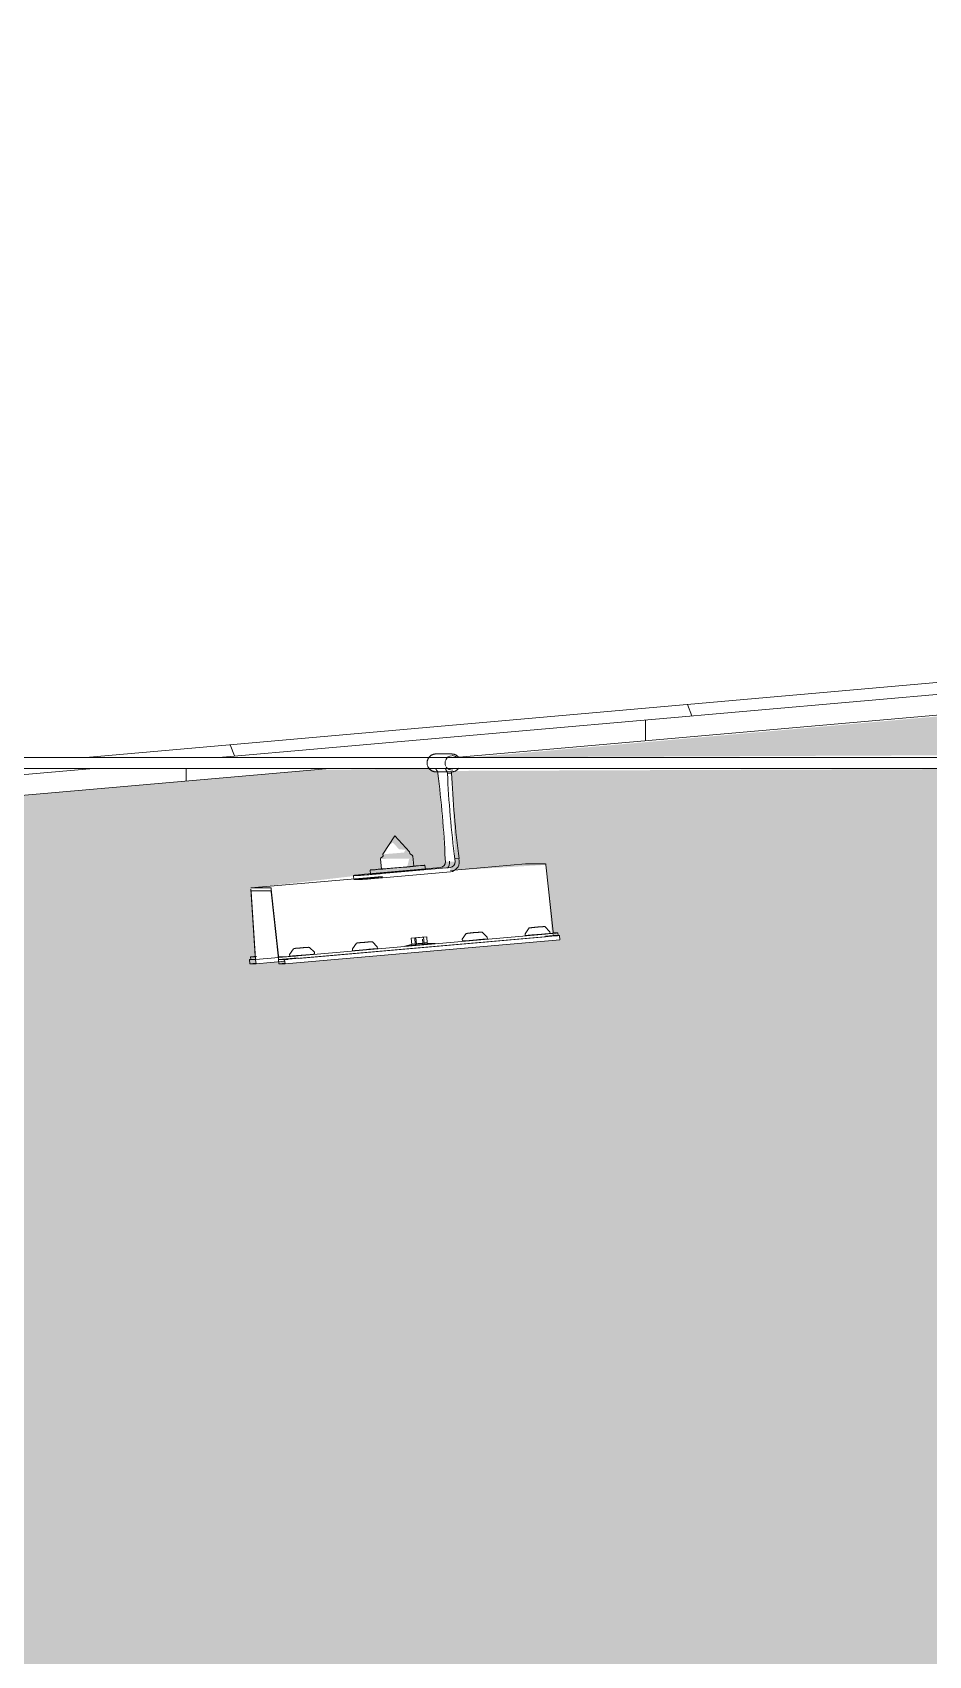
# Model space of a CAD drawing. Header units: millimetres. Extents: x 4237772 to 4686020, y -673 to 29459.
# Drawn here: x 4468747 to 4469395, y 16351 to 17524 of the extents above; entities that cross this region are included whole.
import ezdxf

# ---------------------------------------------------------------- set-up
doc = ezdxf.new("R2010")
doc.units = ezdxf.units.MM
for name, color, linetype, lineweight in [('A-ROOF', 132, 'Continuous', 5), ('A-ROOF-PATT', 132, 'Continuous', 5), ('Q-SPCQ', 91, 'Continuous', 5)]:
    doc.layers.add(name, color=color, linetype=linetype, lineweight=lineweight)

# ---------------------------------------------------------------- blocks, each defined once
blk = doc.blocks.new('Static Line_Sayfa_Metal Deck_Pan Mount - Up to 15 _ pitch - Max 2 Users-1845874-SECTION - GRIDS B1-B2')
at = {"layer": 'Q-SPCQ'}
for p, q in [((4450997.2, 16999.9), (4442911.7, 16999.9)), ((4443422.6, 17002.4), (4443411.6, 17002.4)), ((4442911.7, 16991.9), (4450997.2, 16991.9)), ((4443412.7, 16989.4), (4443411.3, 16991.4)), ((4443411.6, 16989.4), (4443422.6, 16989.4)), ((4443412.8, 16988.3), (4443412.7, 16989.4)), ((4443412.7, 16989.4), (4443419.6, 16989.4)), ((4443418.3, 16991.4), (4443419.6, 16989.4)), ((4443419.6, 16989.4), (4443419.7, 16988.3)), ((4443419.7, 16988.3), (4443422.7, 16988.5)), ((4443422.7, 16988.5), (4443422.6, 16989.7)), ((4443373.1, 16929.9), (4443381.7, 16943.1)), ((4443392.4, 16931.6), (4443381.7, 16943.1)), ((4443371.3, 16926.5), (4443371.7, 16927.3)), ((4443371.3, 16926.5), (4443372, 16919.1)), ((4443372.9, 16928.1), (4443371.7, 16927.3)), ((4443373.2, 16928.8), (4443372.9, 16928.1)), ((4443373.1, 16929.9), (4443373.2, 16928.8)), ((4443392.5, 16930.5), (4443392.4, 16931.6)), ((4443392.5, 16930.5), (4443393, 16929.9)), ((4443394.3, 16929.3), (4443393, 16929.9)), ((4443394.8, 16928.6), (4443394.3, 16929.3)), ((4443395.4, 16921.2), (4443394.8, 16928.6)), ((4443418.3, 16924.5), (4443418.2, 16926.5)), ((4443428.1, 16926.8), (4443425.1, 16926.5)), ((4443425.1, 16926.5), (4443425.3, 16924.5)), ((4443428.3, 16924.8), (4443428.1, 16926.8)), ((4443372.7, 16913.8), (4443277.7, 16905.5)), ((4443351.9, 16914.6), (4443352.2, 16911.6)), ((4443352, 16914.6), (4443356.4, 16914.6)), ((4443363.9, 16918.4), (4443364.2, 16915.5)), ((4443365.6, 16915.9), (4443414.7, 16920.2)), ((4443372.8, 16913.5), (4443365.8, 16912.9)), ((4443421.7, 16920.2), (4443372.6, 16915.9)), ((4443372.8, 16912.9), (4443421.9, 16917.2)), ((4443403.8, 16918.9), (4443403.5, 16921.9)), ((4443476.2, 16922.9), (4443421.9, 16918.1)), ((4443476.2, 16922.9), (4443490.7, 16922.9)), ((4443490.8, 16922.2), (4443496.1, 16873.8)), ((4443292.2, 16905.5), (4443277.7, 16905.5)), ((4443277.7, 16904.7), (4443280.8, 16856.4)), ((4443281.2, 16854.4), (4443278, 16902.7)), ((4443278.1, 16903.5), (4443292.2, 16903.5)), ((4443297.7, 16856.4), (4443292.4, 16904.7)), ((4443292.4, 16902.7), (4443297.7, 16854.4)), ((4443352.3, 16911.6), (4443356.6, 16911.6)), ((4443500.6, 16871.1), (4443302.1, 16853.7)), ((4443500.9, 16868.1), (4443302.4, 16850.7)), ((4443490.5, 16872.2), (4443311.9, 16856.5)), ((4443490.7, 16870.2), (4443312.1, 16854.5)), ((4443396.1, 16869.5), (4443393.6, 16869.3)), ((4443393.6, 16869.3), (4443396.9, 16869.5)), ((4443393.6, 16869.3), (4443394, 16864.7)), ((4443401.6, 16870), (4443396.1, 16869.5)), ((4443396.1, 16869.5), (4443396.5, 16865)), ((4443396.9, 16869.5), (4443402.5, 16870)), ((4443396.9, 16869.5), (4443397.3, 16865)), ((4443404.8, 16870.3), (4443401.6, 16870)), ((4443401.8, 16868.6), (4443402, 16865.5)), ((4443402.5, 16870), (4443404.8, 16870.3)), ((4443402.5, 16870), (4443402.9, 16865.5)), ((4443405.2, 16865.7), (4443404.8, 16870.3)), ((4443430.5, 16868.4), (4443430.6, 16867.1)), ((4443448.6, 16868.6), (4443448.4, 16870)), ((4443475.9, 16872.4), (4443476, 16871.1)), ((4443490.7, 16870.6), (4443496.3, 16871.1)), ((4443494, 16872.6), (4443493.8, 16873.9)), ((4443496.3, 16873.1), (4443499.6, 16873.1)), ((4443499.8, 16871.1), (4443496.3, 16871.1)), ((4443496.3, 16871.1), (4443500.6, 16871.1)), ((4443499.8, 16871.1), (4443499.6, 16873.1)), ((4443500.6, 16871.1), (4443500.9, 16868.1)), ((4443277.5, 16855.7), (4443277.7, 16853.7)), ((4443280.8, 16855.7), (4443277.5, 16855.7)), ((4443281.1, 16853.7), (4443311.9, 16856.4)), ((4443281.2, 16853.7), (4443311.9, 16856.4)), ((4443301.1, 16855.7), (4443297.8, 16855.7)), ((4443297.8, 16853.7), (4443312, 16854.9)), ((4443305.7, 16857.4), (4443305.8, 16856.1)), ((4443323.8, 16857.7), (4443323.7, 16859)), ((4443351.1, 16861.4), (4443351.2, 16860.1)), ((4443369.2, 16861.7), (4443369.1, 16863)), ((4443394.4, 16864.8), (4443389, 16863.4)), ((4443397.4, 16864.1), (4443394.1, 16863.9)), ((4443394.1, 16863.9), (4443396.5, 16864.1)), ((4443396.5, 16864.1), (4443402.1, 16864.6)), ((4443403, 16864.6), (4443397.4, 16864.1)), ((4443402.1, 16864.6), (4443405.3, 16864.9)), ((4443405.3, 16864.9), (4443403, 16864.6)), ((4443410.8, 16865.3), (4443405.1, 16865.7)), ((4443281.2, 16854.1), (4443276.8, 16853.7)), ((4443281.2, 16853.7), (4443276.8, 16853.7)), ((4443276.8, 16853.7), (4443277.1, 16850.7)), ((4443281.4, 16851.1), (4443277.1, 16850.7)), ((4443277.1, 16850.7), (4443281.5, 16850.7)), ((4443277.7, 16853.7), (4443281.1, 16853.7)), ((4443281.5, 16850.7), (4443281.2, 16853.7)), ((4443302.2, 16852.5), (4443281.5, 16850.7)), ((4443297.8, 16853.7), (4443301.3, 16853.7)), ((4443297.8, 16853.7), (4443298, 16850.7)), ((4443302.1, 16853.7), (4443297.8, 16853.7)), ((4443302.4, 16851.1), (4443298, 16850.7)), ((4443298, 16850.7), (4443302.4, 16850.7)), ((4443302.4, 16850.7), (4443302.1, 16853.7))]:
    blk.add_line(p, q, dxfattribs=at)
at = {"layer": 'Q-SPCQ', "flags": 128}
for points in [[(4443411, 17002.4), (4443410.7, 17002.3), (4443410.5, 17002.3), (4443410.2, 17002.2), (4443410, 17002.2), (4443409.7, 17002.1), (4443409.5, 17002), (4443409.2, 17001.9), (4443409, 17001.8), (4443408.7, 17001.7), (4443408.5, 17001.6), (4443408.3, 17001.5), (4443408, 17001.4), (4443407.8, 17001.2), (4443407.6, 17001.1), (4443407.4, 17000.9), (4443407.2, 17000.7), (4443407, 17000.5), (4443406.8, 17000.4), (4443406.7, 17000.2), (4443406.5, 17000), (4443406.3, 16999.8), (4443406.2, 16999.6), (4443406, 16999.3), (4443405.9, 16999.1), (4443405.8, 16998.9), (4443405.7, 16998.7), (4443405.6, 16998.4), (4443405.5, 16998.2), (4443405.4, 16997.9), (4443405.3, 16997.7), (4443405.2, 16997.4), (4443405.2, 16997.2), (4443405.1, 16996.9), (4443405.1, 16996.7), (4443405.1, 16996.4), (4443405.1, 16996.2), (4443405, 16995.9), (4443405.1, 16995.6), (4443405.1, 16995.4), (4443405.1, 16995.1), (4443405.1, 16994.9), (4443405.2, 16994.6), (4443405.2, 16994.4), (4443405.3, 16994.1), (4443405.4, 16993.9), (4443405.5, 16993.6), (4443405.5, 16993.4), (4443405.7, 16993.1), (4443405.8, 16992.9), (4443405.9, 16992.7), (4443406, 16992.5), (4443406.2, 16992.2), (4443406.3, 16992), (4443406.5, 16991.8), (4443406.6, 16991.6), (4443406.8, 16991.4), (4443407, 16991.2), (4443407.2, 16991.1), (4443407.4, 16990.9), (4443407.6, 16990.7), (4443407.8, 16990.6), (4443408, 16990.4), (4443408.2, 16990.3), (4443408.5, 16990.2), (4443408.7, 16990), (4443408.9, 16989.9), (4443409.2, 16989.8), (4443409.4, 16989.7), (4443409.7, 16989.7), (4443409.9, 16989.6), (4443410.2, 16989.5), (4443410.4, 16989.5), (4443410.7, 16989.4), (4443410.9, 16989.4), (4443411.2, 16989.4), (4443411.5, 16989.4), (4443411.6, 16989.4)], [(4443411.3, 17002.4), (4443411, 17002.4), (4443411, 17002.4)], [(4443427.7, 16999.9), (4443427.6, 17000.1), (4443427.4, 17000.3), (4443427.2, 17000.5), (4443427, 17000.7), (4443426.8, 17000.9), (4443426.6, 17001), (4443426.4, 17001.2), (4443426.2, 17001.3), (4443426, 17001.5), (4443425.7, 17001.6), (4443425.5, 17001.7), (4443425.3, 17001.8), (4443425, 17001.9), (4443424.8, 17002), (4443424.5, 17002.1), (4443424.3, 17002.2), (4443424, 17002.2), (4443423.8, 17002.3), (4443423.5, 17002.3), (4443423.2, 17002.3), (4443423, 17002.4), (4443422.7, 17002.4), (4443422.6, 17002.4)], [(4443422.6, 16989.4), (4443422.9, 16989.4), (4443423.2, 16989.4), (4443423.2, 16989.4)], [(4443423.2, 16989.4), (4443423.5, 16989.4), (4443423.7, 16989.5), (4443424, 16989.5), (4443424.2, 16989.6), (4443424.5, 16989.6), (4443424.7, 16989.7), (4443425, 16989.8), (4443425.2, 16989.9), (4443425.5, 16990), (4443425.7, 16990.1), (4443425.9, 16990.3), (4443426.1, 16990.4), (4443426.4, 16990.6), (4443426.6, 16990.7), (4443426.8, 16990.9), (4443427, 16991), (4443427.2, 16991.2), (4443427.3, 16991.4), (4443427.5, 16991.6), (4443427.7, 16991.8), (4443427.9, 16992)], [(4443351.1, 16861.4), (4443354, 16865.6), (4443354.4, 16865.7), (4443354.6, 16865.7), (4443354.6, 16865.8), (4443354.7, 16865.8), (4443354.8, 16865.8), (4443354.9, 16865.8), (4443354.9, 16865.8), (4443355, 16865.8), (4443355.1, 16865.8), (4443355.2, 16865.8), (4443355.3, 16865.8), (4443355.4, 16865.8), (4443355.5, 16865.8), (4443355.6, 16865.9), (4443355.7, 16865.9), (4443355.8, 16865.9), (4443356, 16865.9), (4443356.1, 16865.9), (4443356.2, 16865.9), (4443356.4, 16865.9), (4443356.5, 16865.9), (4443356.7, 16866), (4443356.9, 16866), (4443357, 16866), (4443357.2, 16866), (4443357.4, 16866), (4443357.6, 16866), (4443357.7, 16866.1), (4443357.9, 16866.1), (4443358.1, 16866.1), (4443358.3, 16866.1), (4443358.5, 16866.1), (4443358.7, 16866.1), (4443358.9, 16866.2), (4443359.1, 16866.2), (4443359.3, 16866.2), (4443359.5, 16866.2), (4443359.7, 16866.2), (4443359.9, 16866.2), (4443360.1, 16866.3), (4443360.3, 16866.3), (4443360.5, 16866.3), (4443360.7, 16866.3), (4443360.9, 16866.3), (4443361.1, 16866.3), (4443361.3, 16866.4), (4443361.5, 16866.4), (4443361.6, 16866.4), (4443361.8, 16866.4), (4443362, 16866.4), (4443362.2, 16866.4), (4443362.4, 16866.5), (4443362.5, 16866.5), (4443362.7, 16866.5), (4443362.9, 16866.5), (4443363, 16866.5), (4443363.2, 16866.5), (4443363.3, 16866.5), (4443363.4, 16866.5), (4443363.6, 16866.6), (4443363.7, 16866.6), (4443363.8, 16866.6), (4443363.9, 16866.6), (4443364.1, 16866.6), (4443364.2, 16866.6), (4443364.3, 16866.6), (4443364.3, 16866.6), (4443364.4, 16866.6), (4443364.5, 16866.6), (4443364.6, 16866.6), (4443364.7, 16866.6), (4443364.7, 16866.6), (4443364.8, 16866.6), (4443364.9, 16866.6), (4443365, 16866.6), (4443365, 16866.6)], [(4443369.1, 16863), (4443365.5, 16866.6), (4443365.1, 16866.6), (4443365, 16866.6)], [(4443430.5, 16868.4), (4443433.4, 16872.6), (4443433.8, 16872.7), (4443433.9, 16872.7), (4443434, 16872.7), (4443434.1, 16872.7), (4443434.2, 16872.7), (4443434.2, 16872.8), (4443434.3, 16872.8), (4443434.4, 16872.8), (4443434.5, 16872.8), (4443434.6, 16872.8), (4443434.7, 16872.8), (4443434.8, 16872.8), (4443434.9, 16872.8), (4443435, 16872.8), (4443435.1, 16872.8), (4443435.2, 16872.9), (4443435.4, 16872.9), (4443435.5, 16872.9), (4443435.6, 16872.9), (4443435.8, 16872.9), (4443435.9, 16872.9), (4443436.1, 16872.9), (4443436.3, 16873), (4443436.4, 16873), (4443436.6, 16873), (4443436.8, 16873), (4443437, 16873), (4443437.1, 16873), (4443437.3, 16873), (4443437.5, 16873.1), (4443437.7, 16873.1), (4443437.9, 16873.1), (4443438.1, 16873.1), (4443438.3, 16873.1), (4443438.5, 16873.2), (4443438.7, 16873.2), (4443438.9, 16873.2), (4443439.1, 16873.2), (4443439.3, 16873.2), (4443439.5, 16873.2), (4443439.7, 16873.3), (4443439.9, 16873.3), (4443440.1, 16873.3), (4443440.3, 16873.3), (4443440.5, 16873.3), (4443440.7, 16873.3), (4443440.8, 16873.4), (4443441, 16873.4), (4443441.2, 16873.4), (4443441.4, 16873.4), (4443441.6, 16873.4), (4443441.7, 16873.4), (4443441.9, 16873.4), (4443442.1, 16873.5), (4443442.2, 16873.5), (4443442.4, 16873.5), (4443442.5, 16873.5), (4443442.7, 16873.5), (4443442.8, 16873.5), (4443443, 16873.5), (4443443.1, 16873.5), (4443443.2, 16873.5), (4443443.3, 16873.6), (4443443.4, 16873.6), (4443443.6, 16873.6), (4443443.6, 16873.6), (4443443.7, 16873.6), (4443443.8, 16873.6), (4443443.9, 16873.6), (4443444, 16873.6), (4443444.1, 16873.6), (4443444.1, 16873.6), (4443444.2, 16873.6), (4443444.3, 16873.6), (4443444.4, 16873.6), (4443444.4, 16873.6)], [(4443448.4, 16870), (4443444.9, 16873.6), (4443444.5, 16873.6), (4443444.4, 16873.6)], [(4443475.9, 16872.4), (4443478.8, 16876.6), (4443479.2, 16876.7), (4443479.3, 16876.7), (4443479.4, 16876.7), (4443479.5, 16876.7), (4443479.6, 16876.7), (4443479.6, 16876.7), (4443479.7, 16876.7), (4443479.8, 16876.8), (4443479.9, 16876.8), (4443480, 16876.8), (4443480.1, 16876.8), (4443480.2, 16876.8), (4443480.3, 16876.8), (4443480.4, 16876.8), (4443480.5, 16876.8), (4443480.6, 16876.8), (4443480.8, 16876.9), (4443480.9, 16876.9), (4443481, 16876.9), (4443481.2, 16876.9), (4443481.3, 16876.9), (4443481.5, 16876.9), (4443481.7, 16876.9), (4443481.8, 16877), (4443482, 16877), (4443482.2, 16877), (4443482.3, 16877), (4443482.5, 16877), (4443482.7, 16877), (4443482.9, 16877.1), (4443483.1, 16877.1), (4443483.3, 16877.1), (4443483.5, 16877.1), (4443483.7, 16877.1), (4443483.9, 16877.1), (4443484.1, 16877.2), (4443484.3, 16877.2), (4443484.5, 16877.2), (4443484.7, 16877.2), (4443484.9, 16877.2), (4443485.1, 16877.2), (4443485.3, 16877.3), (4443485.5, 16877.3), (4443485.7, 16877.3), (4443485.9, 16877.3), (4443486, 16877.3), (4443486.2, 16877.3), (4443486.4, 16877.4), (4443486.6, 16877.4), (4443486.8, 16877.4), (4443487, 16877.4), (4443487.1, 16877.4), (4443487.3, 16877.4), (4443487.5, 16877.4), (4443487.6, 16877.5), (4443487.8, 16877.5), (4443487.9, 16877.5), (4443488.1, 16877.5), (4443488.2, 16877.5), (4443488.4, 16877.5), (4443488.5, 16877.5), (4443488.6, 16877.5), (4443488.7, 16877.5), (4443488.8, 16877.6), (4443488.9, 16877.6), (4443489, 16877.6), (4443489.1, 16877.6), (4443489.2, 16877.6), (4443489.3, 16877.6), (4443489.4, 16877.6), (4443489.4, 16877.6), (4443489.5, 16877.6), (4443489.6, 16877.6), (4443489.7, 16877.6), (4443489.8, 16877.6), (4443489.8, 16877.6)], [(4443493.8, 16873.9), (4443490.2, 16877.6), (4443489.9, 16877.6), (4443489.8, 16877.6)], [(4443305.7, 16857.4), (4443308.6, 16861.6), (4443309, 16861.7), (4443309.2, 16861.8), (4443309.3, 16861.8), (4443309.3, 16861.8), (4443309.4, 16861.8), (4443309.5, 16861.8), (4443309.5, 16861.8), (4443309.6, 16861.8), (4443309.7, 16861.8), (4443309.8, 16861.8), (4443309.9, 16861.8), (4443310, 16861.8), (4443310.1, 16861.9), (4443310.2, 16861.9), (4443310.3, 16861.9), (4443310.4, 16861.9), (4443310.6, 16861.9), (4443310.7, 16861.9), (4443310.9, 16861.9), (4443311, 16861.9), (4443311.2, 16862), (4443311.3, 16862), (4443311.5, 16862), (4443311.6, 16862), (4443311.8, 16862), (4443312, 16862), (4443312.2, 16862.1), (4443312.4, 16862.1), (4443312.5, 16862.1), (4443312.7, 16862.1), (4443312.9, 16862.1), (4443313.1, 16862.1), (4443313.3, 16862.2), (4443313.5, 16862.2), (4443313.7, 16862.2), (4443313.9, 16862.2), (4443314.1, 16862.2), (4443314.3, 16862.2), (4443314.5, 16862.3), (4443314.7, 16862.3), (4443314.9, 16862.3), (4443315.1, 16862.3), (4443315.3, 16862.3), (4443315.5, 16862.3), (4443315.7, 16862.4), (4443315.9, 16862.4), (4443316.1, 16862.4), (4443316.2, 16862.4), (4443316.4, 16862.4), (4443316.6, 16862.4), (4443316.8, 16862.5), (4443317, 16862.5), (4443317.1, 16862.5), (4443317.3, 16862.5), (4443317.5, 16862.5), (4443317.6, 16862.5), (4443317.8, 16862.5), (4443317.9, 16862.5), (4443318.1, 16862.6), (4443318.2, 16862.6), (4443318.3, 16862.6), (4443318.4, 16862.6), (4443318.6, 16862.6), (4443318.7, 16862.6), (4443318.8, 16862.6), (4443318.9, 16862.6), (4443319, 16862.6), (4443319, 16862.6), (4443319.1, 16862.6), (4443319.2, 16862.6), (4443319.3, 16862.6), (4443319.3, 16862.7), (4443319.4, 16862.7), (4443319.5, 16862.7), (4443319.6, 16862.7), (4443319.7, 16862.7)], [(4443323.7, 16859), (4443320.1, 16862.6), (4443319.7, 16862.7), (4443319.7, 16862.7)]]:
    blk.add_lwpolyline(points, dxfattribs=at)
at = {"layer": 'Q-SPCQ'}
for centre, major_axis, ratio, start_param, end_param in [((4443423.2, 16995.9), (0, 5.22), 0.996185, 1.227039, 2.040821), ((4443423.2, 16995.9), (0, 5.22), 0.996185, 0.087266, 1.134464), ((4443423.2, 16995.9), (0, 5.22), 0.996185, 5.640035, 6.283185), ((4443410, 16957.4), (-6.1, 69.7), 0.086937, 4.245971, 5.163537), ((4443423.2, 16995.9), (0, 5.22), 0.996185, 2.181662, 3.228859), ((4443427.9, 16957.4), (-6.1, 69.7), 0.086937, 1.104378, 2.021944), ((4443430.9, 16957.7), (-6.1, 69.7), 0.086937, 1.104378, 2.021944), ((4443366.9, 16915.9), (14.9, 1.3), 0.007606, 1.657846, 3.228642), ((4443371.3, 16915.9), (14.9, 1.3), 0.007606, 3.228642, 4.799439), ((4443383.7, 16920.2), (19.8, 1.7), 0.007606, 2.238558, 3.228642), ((4443384, 16917.2), (19.8, 1.7), 0.007606, 0.08705, 3.228642), ((4443383.7, 16920.2), (19.8, 1.7), 0.007606, 3.228642, 6.370235), ((4443384, 16917.2), (19.8, 1.7), 0.007606, 3.228642, 6.370235), ((4443383.7, 16920.2), (11.7, 1), 0.007606, 3.228642, 6.370235), ((4443383.7, 16920.2), (19.8, 1.7), 0.007606, 0.08705, 1.087751), ((4443383.7, 16920.2), (11.7, 1), 0.007606, 0.08705, 0.620852), ((4443414.4, 16924.2), (0, 4), 0.996185, 3.228859, 4.799655), ((4443414.4, 16924.2), (0, 7), 0.996185, 4.014257, 4.799655), ((4443421.3, 16924.2), (0, 4), 0.996185, 3.228859, 4.799655), ((4443421.3, 16924.2), (0, 7), 0.996185, 3.228859, 4.799655), ((4443490.8, 16921.9), (-0.087, 0.996), 0.086937, 4.956913, 6.055777), ((4443278.1, 16902.5), (-0.087, 0.996), 0.086937, 0.212138, 1.311002), ((4443292.3, 16904.5), (-0.087, 0.996), 0.086937, 4.956913, 6.27555), ((4443292.3, 16902.5), (-0.087, 0.996), 0.086937, 4.956913, 6.27555), ((4443367.1, 16912.9), (14.9, 1.3), 0.007606, 1.657846, 3.228642), ((4443371.5, 16912.9), (14.9, 1.3), 0.007606, 3.228642, 4.799439), ((4443439.6, 16867.9), (8.97, 0.78), 0.007606, 0.08705, 3.228642), ((4443439.6, 16867.9), (8.97, 0.78), 0.007606, 3.228642, 6.370235), ((4443485, 16871.9), (8.97, 0.78), 0.007606, 0.08705, 3.228642), ((4443485, 16871.9), (8.97, 0.78), 0.007606, 3.228642, 6.370235), ((4443489.7, 16872.2), (9.96, 0.87), 0.007606, 4.799439, 6.370235), ((4443496.2, 16874.1), (-0.087, 0.996), 0.086937, 1.815321, 2.914185), ((4443496.2, 16872.1), (-0.087, 0.996), 0.086937, 1.815321, 3.133958), ((4443489.8, 16870.2), (9.96, 0.87), 0.007606, 5.584837, 6.370235), ((4443287.5, 16856.5), (9.96, 0.87), 0.007606, 2.181445, 3.228642), ((4443280.7, 16856.7), (-0.087, 0.996), 0.086937, 3.141593, 4.452595), ((4443297.7, 16856.7), (-0.087, 0.996), 0.086937, 1.815321, 3.133958), ((4443311, 16856.5), (9.96, 0.87), 0.007606, 3.228642, 4.799439), ((4443314.8, 16856.9), (8.97, 0.78), 0.007606, 0.08705, 3.228642), ((4443314.8, 16856.9), (8.97, 0.78), 0.007606, 3.228642, 6.370235), ((4443360.2, 16860.9), (8.97, 0.78), 0.007606, 0.08705, 3.228642), ((4443360.2, 16860.9), (8.97, 0.78), 0.007606, 3.228642, 6.370235), ((4443399.9, 16864.4), (11, 1), 0.007606, 0.08705, 3.228642), ((4443399.9, 16864.4), (11, 1), 0.007606, 3.228642, 4.27584), ((4443399.9, 16864.4), (11, 1), 0.007606, 5.323037, 6.370235), ((4443287.6, 16854.5), (9.96, 0.87), 0.007606, 2.181445, 3.228642), ((4443281, 16854.7), (-0.087, 0.996), 0.086937, 3.141593, 4.452595), ((4443297.8, 16854.7), (-0.087, 0.996), 0.086937, 1.815321, 3.133958), ((4443311.2, 16854.5), (9.96, 0.87), 0.007606, 3.228642, 4.01404)]:
    blk.add_ellipse(centre, major_axis=major_axis, ratio=ratio, start_param=start_param, end_param=end_param, dxfattribs=at)
for points in [[(4443394, 16864.7), (4443394.6, 16864.8), (4443395.6, 16865), (4443396.8, 16865), (4443397.3, 16865)], [(4443396.5, 16865), (4443396.1, 16865), (4443395.2, 16865), (4443394.4, 16864.8), (4443394, 16864.7)], [(4443402, 16865.5), (4443401.1, 16865.5), (4443399.2, 16865.4), (4443397.4, 16865.1), (4443396.5, 16865)], [(4443397.3, 16865), (4443398.2, 16865.1), (4443400.1, 16865.4), (4443402, 16865.5), (4443402.9, 16865.5)], [(4443405.2, 16865.7), (4443404.7, 16865.8), (4443403.6, 16865.8), (4443402.6, 16865.6), (4443402, 16865.5)], [(4443402.9, 16865.5), (4443403.3, 16865.6), (4443404, 16865.8), (4443404.8, 16865.8), (4443405.2, 16865.7)]]:
    blk.add_open_spline(points, degree=3, dxfattribs=at)
blk = doc.blocks.new('Roof Gutters3 - Roof Gutters-1885272-SECTION - GRIDS B1-B2')
at = {"layer": 'A-ROOF-PATT'}
h = blk.add_hatch(dxfattribs=at)
h.set_pattern_fill('FP_198', color=256, style=0, pattern_type=2)
h.set_pattern_definition([(90, (4440994.5, 16803.9), (-331.713, 2e-05), [])])
h.paths.add_polyline_path([(4431714.4, 15971.3), (4442287.2, 16899.9), (4442290, 16910.1), (4442350.7, 16915.4), (4442350.4, 16918.6), (4442374.5, 16920.7), (4442373.5, 16922.5), (4431741.4, 15990.6), (4431738.9, 15991), (4431712.9, 15988)])
h.paths.add_polyline_path([(4442339.7, 16904.5), (4442434.9, 16912.9), (4442431.8, 16915.3), (4442340.5, 16907.3)])
h.paths.add_polyline_path([(4442361.1, 16916.3), (4442412.9, 16923.2), (4442360.9, 16918.6)])
h.paths.add_polyline_path([(4442484.3, 16917.2), (4442911, 16954.7), (4442909.2, 16969.5), (4442403.4, 16923.2), (4442481.8, 16922.7), (4442483.2, 16919.5)])
h.paths.add_polyline_path([(4442919.7, 16955.4), (4443334.7, 16991.9), (4443164, 16991.9), (4442918.5, 16970.3), (4442919.5, 16957.4)])
h.paths.add_polyline_path([(4443425.4, 16999.9), (4451180.3, 17681), (4451188.6, 17684.7), (4451486.2, 17710.8), (4451651.2, 17710.9), (4451500.7, 17724.1), (4443254.8, 16999.9), (4443410.5, 17002), (4443411, 17002.4), (4443422.8, 17001.1), (4443425.3, 16999.9)])
h = blk.add_hatch(dxfattribs=at)
h.set_pattern_fill('FP_200', color=256, style=0, pattern_type=2)
h.set_pattern_definition([(290.827, (4441593.9, 16948.42), (330.45, 29.022), [])])
h.paths.add_polyline_path([(4431742.1, 15988.7), (4442374.3, 16923.2), (4442373.5, 16930.9), (4431738.9, 15996.9)])
h.paths.add_polyline_path([(4442393, 16924.2), (4442393.2, 16926.4), (4442392.7, 16925.1)])
h.paths.add_polyline_path([(4442397.8, 16924.6), (4442909.6, 16969.5), (4442907.3, 16977.8), (4442419.9, 16935), (4442420.6, 16926.9), (4442404.3, 16926.4), (4442402.5, 16933.5), (4442397.1, 16932.6), (4442397.6, 16926.4)])
h.paths.add_polyline_path([(4442918.5, 16970.3), (4443164, 16991.9), (4443067.9, 16991.9), (4442917.9, 16978.7), (4442918.3, 16973.3)])
h.paths.add_polyline_path([(4443254.8, 16999.9), (4451515.3, 17725.4), (4451512.9, 17733.6), (4443158.6, 16999.9), (4443190.6, 16999.9)])
at = {"layer": 'A-ROOF'}
for p, q in [((4443158.5, 16999.9), (4451512.9, 17733.6)), ((4443254.7, 16999.9), (4451515.3, 17725.4)), ((4442918.5, 16970.3), (4443164, 16991.9))]:
    blk.add_line(p, q, dxfattribs=at)

msp = doc.modelspace()

# ---------------------------------------------------------------- hatches: boundary and pattern name
at = {"layer": 'A-ROOF-PATT'}
h = msp.add_hatch(dxfattribs=at)
h.set_pattern_fill('FP_183', color=256, style=0, pattern_type=2)
h.set_pattern_definition([(5.019, (59903.924, -378081.246), (-29.0603916845, -0.0003814649), [])])
h.paths.add_polyline_path([(4477079.2, 16918.6), (4477084.4, 16918.6), (4477084.9, 16916.3), (4477115.4, 16921.3), (4477114.4, 16921.4), (4477079.6, 16918.7)])
h.paths.add_polyline_path([(4464338.9, 15733.2), (4477195.5, 16864.6), (4477195.2, 16867.3), (4477183.3, 16868.2), (4477177.8, 16870.2), (4477175.9, 16875.1), (4477155.3, 16915.3), (4477064, 16907.3), (4477047.9, 16852.5), (4476983, 16848.9), (4476982.8, 16850.1), (4476957.7, 16848.9), (4476957.4, 16854.9), (4476999.9, 16859.1), (4477013.5, 16910.1), (4477074.2, 16915.4), (4477074, 16918.6), (4477098, 16920.9), (4477098.1, 16932.1), (4477120.5, 16933.7), (4477121.5, 16922.8), (4477136.5, 16922.7), (4477136.9, 16920.9), (4477157.1, 16922.7), (4477205.3, 16922.7), (4477228.3, 16878.1), (4477228.7, 16878.1), (4477225.9, 16936), (4477227.7, 16935.1), (4477229.7, 16932.4), (4477229.3, 16928.4), (4477235, 16878.1), (4477270.5, 16876.4), (4477270.3, 16872.1), (4477234.5, 16868.2), (4477235, 16865.8), (4486516.7, 17681), (4486463.5, 17681), (4476807.8, 17681), (4469065.6, 16999.9), (4469543.4, 17002), (4469543.9, 17002.4), (4469555.6, 17001.1), (4469560.6, 16999.9), (4470048.7, 17002), (4470049.2, 17002.4), (4470061, 17001.1), (4470065.7, 16999.9), (4470554.1, 17002), (4470554.5, 17002.4), (4470566.3, 17001.1), (4470571, 16999.9), (4471059.4, 17002), (4471059.9, 17002.4), (4471071.6, 17001.1), (4471076.3, 16999.9), (4471564.7, 17002), (4471565.2, 17002.4), (4471577, 17001.1), (4471581.7, 16999.9), (4472070.1, 17002), (4472070.5, 17002.4), (4472082.3, 17001.1), (4472087, 16999.9), (4472575.4, 17002), (4472575.9, 17002.4), (4472587.6, 17001.1), (4472592.3, 16999.9), (4473080.7, 17002), (4473081.2, 17002.4), (4473093, 17001.1), (4473097.7, 16999.9), (4473586.1, 17002), (4473586.5, 17002.4), (4473598.3, 17001.1), (4473603, 16999.9), (4474091.4, 17002), (4474091.9, 17002.4), (4474103.6, 17001.1), (4474108.3, 16999.9), (4474596.7, 17002), (4474597.2, 17002.4), (4474609, 17001.1), (4474613.7, 16999.9), (4475102.1, 17002), (4475102.5, 17002.4), (4475114.3, 17001.1), (4475119, 16999.9), (4475607.4, 17002), (4475607.9, 17002.4), (4475619.6, 17001.1), (4475624.3, 16999.9), (4476112.7, 17002), (4476113.2, 17002.4), (4476125, 17001.1), (4476129.7, 16999.9), (4476618.1, 17002), (4476622.4, 17002.4), (4476630.3, 17001.1), (4476635.2, 16996.6), (4476633.4, 16992.3), (4476627.3, 16987.7), (4476629.3, 16988.5), (4476630.3, 16988.3), (4476632.8, 16924.5), (4476625.9, 16924.5), (4476620.2, 16989.4), (4476616.9, 16990.7), (4476613.8, 16991.9), (4476124, 16990.1), (4476121.9, 16989.4), (4476124, 16988.5), (4476124.9, 16988.3), (4476127.5, 16924.5), (4476120.5, 16924.5), (4476114.9, 16989.4), (4476111.6, 16990.7), (4476108.5, 16991.9), (4475618.7, 16990.1), (4475616.5, 16989.4), (4475618.7, 16988.5), (4475619.6, 16988.3), (4475622.2, 16924.5), (4475615.1, 16926.2), (4475609.5, 16989.4), (4475606.3, 16990.7), (4475603.1, 16991.9), (4475113.4, 16990.1), (4475111.2, 16989.4), (4475113.4, 16988.5), (4475114.3, 16988.3), (4475116.8, 16924.5), (4475109.9, 16924.5), (4475104.2, 16989.4), (4475100.9, 16990.7), (4475097.8, 16991.9), (4474608, 16990.1), (4474605.9, 16989.4), (4474608, 16988.5), (4474608.9, 16988.3), (4474611.5, 16924.5), (4474604.5, 16924.5), (4474598.9, 16989.4), (4474595.6, 16990.7), (4474592.5, 16991.9), (4474102.7, 16990.1), (4474100.5, 16989.4), (4474102.7, 16988.5), (4474103.6, 16988.3), (4474106.2, 16924.5), (4474099.2, 16924.5), (4474093.5, 16989.4), (4474090.3, 16990.7), (4474087.1, 16991.9), (4473597.4, 16990.1), (4473595.2, 16989.4), (4473597.4, 16988.5), (4473598.3, 16988.3), (4473600.8, 16924.5), (4473593.9, 16924.5), (4473588.2, 16989.4), (4473584.9, 16990.7), (4473581.8, 16991.9), (4473092, 16990.1), (4473089.9, 16988.5), (4473092, 16988.5), (4473093, 16988.3), (4473095.5, 16924.5), (4473088.5, 16924.5), (4473082.9, 16989.4), (4473079.6, 16990.7), (4473076.5, 16991.9), (4472586.7, 16990.1), (4472584.6, 16988.5), (4472586.7, 16988.5), (4472587.6, 16988.3), (4472590.2, 16924.5), (4472583.2, 16924.5), (4472577.5, 16989.4), (4472574.3, 16990.7), (4472571.1, 16991.9), (4472081.4, 16990.1), (4472079.2, 16988.5), (4472081.4, 16988.5), (4472082.3, 16988.3), (4472084.8, 16924.5), (4472077.9, 16924.5), (4472072.2, 16989.4), (4472068.9, 16990.7), (4472065.8, 16991.9), (4471576, 16990.1), (4471573.9, 16988.5), (4471576, 16988.5), (4471577, 16988.3), (4471579.5, 16924.5), (4471572.5, 16924.5), (4471566.9, 16989.4), (4471563.6, 16990.7), (4471560.5, 16991.9), (4471070.7, 16990.1), (4471068.6, 16988.5), (4471070.7, 16988.5), (4471071.6, 16988.3), (4471074.2, 16924.5), (4471067.2, 16924.5), (4471061.5, 16989.4), (4471058.3, 16990.7), (4471055.1, 16991.9), (4470565.4, 16990.1), (4470563.2, 16989.4), (4470565.4, 16988.5), (4470566.3, 16988.3), (4470568.9, 16924.5), (4470561.9, 16924.5), (4470556.2, 16989.4), (4470552.9, 16990.7), (4470549.8, 16991.9), (4470060, 16990.1), (4470057.9, 16989.4), (4470060, 16988.5), (4470061, 16988.3), (4470063.5, 16924.5), (4470056.5, 16925.4), (4470050.9, 16989.4), (4470047.6, 16990.7), (4470044.5, 16991.9), (4469554.7, 16990.1), (4469552.5, 16989.4), (4469554.7, 16988.5), (4469555.6, 16988.3), (4469558.2, 16924.5), (4469551.2, 16924.5), (4469545.5, 16989.4), (4469542.3, 16990.7), (4469539.1, 16991.9), (4469049.4, 16990.1), (4469047.2, 16988.5), (4469049.4, 16988.5), (4469050.3, 16988.3), (4469052.9, 16924.5), (4469045.9, 16924.5), (4469040.2, 16989.4), (4469036.9, 16990.7), (4469033.8, 16991.9), (4468948.4, 16990.7), (4468547.2, 16955.4), (4468548.5, 16926.6), (4468547.3, 16926.8), (4468547.5, 16924.5), (4468540.5, 16924.5), (4468538.3, 16954.7), (4468111.9, 16917.2), (4468131.8, 16878.1), (4468174.5, 16876.1), (4468174.3, 16872.1), (4468107.3, 16868.2), (4468107.1, 16869.4), (4468082, 16868.2), (4468079.9, 16875.1), (4468062.4, 16912.9), (4467967.3, 16904.5), (4467951.9, 16852.5), (4467887, 16848.9), (4467886.8, 16850.1), (4467861.7, 16848.9), (4467861.4, 16854.9), (4467903.8, 16858.6), (4467914.8, 16899.9), (4457366.5, 15971.2), (4461821.9, 15971.2), (4459394.8, 15758), (4464282.8, 15733.5)])
h.paths.add_polyline_path([(4468424.6, 16850.7), (4468424.4, 16852.5), (4468403.7, 16850.7), (4468403.4, 16853.7), (4468403.3, 16855.7), (4468400.3, 16905.5), (4468478.6, 16914.6), (4468494.8, 16916.4), (4468543.9, 16920.2), (4468544.2, 16918.1), (4468613.1, 16922.2), (4468617.4, 16873.1), (4468618.9, 16871.1), (4468622.8, 16871.1), (4468622.8, 16868.1), (4468458.6, 16853.7)])
h.paths.add_polyline_path([(4468930, 16850.7), (4468929.7, 16852.5), (4468909, 16850.7), (4468908.7, 16853.7), (4468908.6, 16855.7), (4468905.6, 16905.5), (4468983.9, 16914.6), (4469000.1, 16916.4), (4469049.2, 16920.2), (4469049.5, 16918.1), (4469118.4, 16922.2), (4469122.7, 16873.1), (4469124.3, 16871.1), (4469128.2, 16871.1), (4469128.2, 16868.1), (4468964, 16853.7)])
h.paths.add_polyline_path([(4469435.3, 16850.7), (4469435, 16852.5), (4469414.3, 16850.7), (4469414.1, 16853.7), (4469413.9, 16855.7), (4469410.9, 16905.5), (4469489.2, 16914.6), (4469505.4, 16916.4), (4469554.6, 16920.2), (4469554.8, 16918.1), (4469623.7, 16922.2), (4469628, 16873.1), (4469629.6, 16871.1), (4469633.5, 16871.1), (4469633.5, 16868.1), (4469469.3, 16853.7)])
h.paths.add_polyline_path([(4469919.7, 16850.7), (4469919.4, 16853.7), (4469919.3, 16855.7), (4469916.3, 16905.5), (4469994.6, 16914.6), (4470010.8, 16916.4), (4470059.9, 16920.2), (4470060.2, 16918.1), (4470129.1, 16922.2), (4470133.4, 16873.1), (4470134.9, 16871.1), (4470138.8, 16871.1), (4470138.8, 16868.1), (4469930.6, 16851.6)])
h.paths.add_polyline_path([(4470951.3, 16850.7), (4470951, 16852.5), (4470930.3, 16850.7), (4470930.1, 16853.7), (4470929.9, 16855.7), (4470926.9, 16905.5), (4471005.2, 16914.6), (4471021.4, 16916.4), (4471070.6, 16920.2), (4471070.8, 16918.1), (4471139.7, 16922.2), (4471144, 16873.1), (4471145.6, 16871.1), (4471149.5, 16871.1), (4471149.5, 16868.1), (4470985.3, 16853.7)])
h.paths.add_polyline_path([(4470446, 16850.7), (4470445.7, 16852.5), (4470425, 16850.7), (4470424.7, 16853.7), (4470424.6, 16855.7), (4470421.6, 16905.5), (4470499.9, 16914.6), (4470516.1, 16916.4), (4470565.2, 16920.2), (4470565.5, 16918.1), (4470634.4, 16922.2), (4470638.7, 16873.1), (4470640.3, 16871.1), (4470644.2, 16871.1), (4470644.2, 16868.1), (4470480, 16853.7)])
h.paths.add_polyline_path([(4471435.7, 16850.7), (4471435.4, 16853.7), (4471435.3, 16855.7), (4471432.3, 16905.5), (4471510.6, 16914.6), (4471526.8, 16916.4), (4471575.9, 16920.2), (4471576.2, 16918.1), (4471645, 16922.2), (4471649.4, 16873.1), (4471650.9, 16871.1), (4471654.8, 16871.1), (4471654.8, 16868.1), (4471446.6, 16851.6)])
h.paths.add_polyline_path([(4471961.9, 16850.7), (4471961.7, 16852.5), (4471941, 16850.7), (4471940.7, 16853.7), (4471940.6, 16855.7), (4471937.6, 16905.5), (4472015.9, 16914.6), (4472035.4, 16916.7), (4472081.2, 16920.2), (4472081.5, 16918.1), (4472150.4, 16922.2), (4472154.7, 16873.1), (4472156.3, 16871.1), (4472160.2, 16871.1), (4472160.2, 16868.1), (4471996, 16853.7)])
h.paths.add_polyline_path([(4472467.3, 16850.7), (4472467, 16852.5), (4472446.3, 16850.7), (4472446.1, 16853.7), (4472445.9, 16855.7), (4472442.9, 16905.5), (4472521.2, 16914.6), (4472537.4, 16916.4), (4472586.6, 16920.2), (4472586.8, 16918.1), (4472655.7, 16922.2), (4472660, 16873.1), (4472661.6, 16871.1), (4472665.5, 16871.1), (4472665.5, 16868.1), (4472501.3, 16853.7)])
h.paths.add_polyline_path([(4472972.6, 16850.7), (4472972.4, 16852.5), (4472951.7, 16850.7), (4472951.4, 16853.7), (4472951.3, 16855.7), (4472948.3, 16905.5), (4473025.4, 16914.6), (4473042.8, 16916.4), (4473091.9, 16920.2), (4473092.2, 16918.1), (4473161, 16922.2), (4473165.4, 16873.1), (4473166.9, 16871.1), (4473170.8, 16871.1), (4473170.8, 16868.1), (4473006.6, 16853.7)])
h.paths.add_polyline_path([(4473983.3, 16850.7), (4473983, 16852.5), (4473962.3, 16850.7), (4473962.1, 16853.7), (4473961.9, 16855.7), (4473958.9, 16905.5), (4474037.2, 16914.6), (4474053.4, 16916.4), (4474102.6, 16920.2), (4474102.8, 16918.1), (4474171.7, 16922.2), (4474176, 16873.1), (4474177.6, 16871.1), (4474181.5, 16871.1), (4474181.5, 16868.1), (4474015.3, 16853.5)])
h.paths.add_polyline_path([(4473477.9, 16850.7), (4473477.7, 16852.5), (4473457, 16850.7), (4473456.7, 16853.7), (4473456.6, 16855.7), (4473453.6, 16905.5), (4473531.9, 16914.6), (4473548.1, 16916.4), (4473597.2, 16920.2), (4473597.5, 16918.1), (4473666.4, 16922.2), (4473670.7, 16873.1), (4473672.3, 16871.1), (4473676.2, 16871.1), (4473676.2, 16868.1), (4473512, 16853.7)])
h.paths.add_polyline_path([(4474488.6, 16850.7), (4474488.4, 16852.5), (4474467.7, 16850.7), (4474467.4, 16853.7), (4474467.3, 16855.7), (4474464.3, 16905.5), (4474542.6, 16914.6), (4474558.8, 16916.4), (4474607.9, 16920.2), (4474608.2, 16918.1), (4474677, 16922.2), (4474681.4, 16873.1), (4474682.9, 16871.1), (4474686.8, 16871.1), (4474686.8, 16868.1), (4474510.2, 16852.6)])
h.paths.add_polyline_path([(4476509.9, 16850.7), (4476509.7, 16852.5), (4476489, 16850.7), (4476488.7, 16853.7), (4476488.6, 16855.7), (4476485.6, 16905.5), (4476563.9, 16914.6), (4476580.1, 16916.4), (4476629.2, 16920.2), (4476629.5, 16918.1), (4476698.4, 16922.2), (4476702.7, 16873.1), (4476704.3, 16871.1), (4476708.2, 16871.1), (4476708.2, 16868.1), (4476544, 16853.7)])
h.paths.add_polyline_path([(4474973, 16850.7), (4474972.7, 16853.7), (4474972.6, 16855.7), (4474969.6, 16905.5), (4475047.9, 16914.6), (4475064.1, 16916.4), (4475113.2, 16920.2), (4475113.5, 16918.1), (4475182.4, 16922.2), (4475186.7, 16873.1), (4475188.3, 16871.1), (4475192.2, 16871.1), (4475192.2, 16868.1), (4474983.9, 16851.6)])
h.paths.add_polyline_path([(4475499.3, 16850.7), (4475499, 16852.5), (4475478.3, 16850.7), (4475478.1, 16853.7), (4475477.9, 16855.7), (4475474.9, 16905.5), (4475553.2, 16914.6), (4475569.4, 16916.4), (4475618.6, 16920.2), (4475618.8, 16918.1), (4475687.7, 16922.2), (4475692, 16873.1), (4475693.6, 16871.1), (4475697.5, 16871.1), (4475697.5, 16868.1), (4475500.2, 16850.8)])
h.paths.add_polyline_path([(4475983.7, 16850.7), (4475983.4, 16853.7), (4475983.3, 16855.7), (4475980.3, 16905.5), (4476058.6, 16914.6), (4476074.8, 16916.4), (4476123.9, 16920.2), (4476124.2, 16918.1), (4476193, 16922.2), (4476197.4, 16873.1), (4476198.9, 16871.1), (4476202.8, 16871.1), (4476202.8, 16868.1), (4475994.6, 16851.6)])
h.paths.add_polyline_path([(4477208.6, 16863.5), (4477208.1, 16865.3), (4477208.1, 16865.3)])
h.paths.add_polyline_path([(4477214, 16864), (4477229.7, 16866.3), (4477227.7, 16868.3), (4477213.7, 16868.2)])
h.paths.add_polyline_path([(4468999.6, 16919.1), (4468998.9, 16926.5), (4469019.7, 16926.8), (4469018.2, 16920.7), (4469000.1, 16919.2)])
h.paths.add_polyline_path([(4468494.2, 16919.1), (4468493.6, 16926.5), (4468514.4, 16926.8), (4468512.8, 16920.7), (4468494.8, 16919.2)])
h.paths.add_polyline_path([(4469504.9, 16919.1), (4469504.3, 16926.5), (4469525, 16926.8), (4469523.5, 16920.7), (4469505.4, 16919.2)])
h.paths.add_polyline_path([(4470010.2, 16919.1), (4470009.6, 16926.5), (4470030.4, 16926.6), (4470028.8, 16920.7), (4470010.8, 16919.2)])
h.paths.add_polyline_path([(4470515.6, 16919.1), (4470514.9, 16926.5), (4470535.7, 16926.8), (4470534.2, 16920.7), (4470516.1, 16919.2)])
h.paths.add_polyline_path([(4471020.9, 16919.1), (4471020.3, 16926.5), (4471041, 16926.8), (4471039.5, 16920.7), (4471021.4, 16919.2)])
h.paths.add_polyline_path([(4472031.6, 16919.1), (4472030.9, 16926.5), (4472051.7, 16926.8), (4472050.2, 16920.7), (4472032.1, 16919.2)])
h.paths.add_polyline_path([(4471526.2, 16919.1), (4471525.6, 16926.5), (4471546.3, 16927.6), (4471544.8, 16920.7), (4471526.8, 16919.2)])
h.paths.add_polyline_path([(4472536.9, 16919.1), (4472536.3, 16926.5), (4472557, 16926.8), (4472555.5, 16920.7), (4472537.4, 16919.2)])
h.paths.add_polyline_path([(4473547.6, 16919.1), (4473546.9, 16926.5), (4473567.7, 16926.8), (4473566.2, 16920.7), (4473548.1, 16919.2)])
h.paths.add_polyline_path([(4473042.2, 16919.1), (4473041.6, 16926.5), (4473062.4, 16926.8), (4473060.8, 16920.7), (4473042.8, 16919.2)])
h.paths.add_polyline_path([(4474052.9, 16919.1), (4474052.3, 16926.5), (4474073, 16926.8), (4474071.5, 16920.7), (4474053.4, 16919.2)])
h.paths.add_polyline_path([(4474558.2, 16919.1), (4474557.6, 16926.5), (4474578.4, 16926.8), (4474576.8, 16920.7), (4474558.8, 16919.2)])
h.paths.add_polyline_path([(4475568.9, 16919.1), (4475568.3, 16926.5), (4475589.1, 16926.4), (4475587.5, 16920.7), (4475569.4, 16919.2)])
h.paths.add_polyline_path([(4475063.6, 16919.1), (4475062.9, 16926.5), (4475083.7, 16926.8), (4475082.2, 16920.7), (4475064.1, 16919.2)])
h.paths.add_polyline_path([(4476579.6, 16919.1), (4476578.9, 16926.5), (4476599.7, 16926.8), (4476598.2, 16920.7), (4476580.1, 16919.2)])
h.paths.add_polyline_path([(4476074.2, 16919.1), (4476073.6, 16926.5), (4476094.4, 16926.8), (4476092.8, 16920.7), (4476074.8, 16919.2)])
h.paths.add_polyline_path([(4477116.3, 16922.3), (4477116.8, 16923.2), (4477116.2, 16922.7)])
h.paths.add_polyline_path([(4477136.6, 16946.2), (4477124.9, 16985.3), (4477124.3, 16992.4), (4477129.8, 16991), (4477141.6, 16946.7), (4477139.2, 16946.5)])
h.paths.add_polyline_path([(4477136.9, 16926.4), (4477127.8, 16926.4), (4477127.8, 16966.9), (4477136.6, 16946.2), (4477139.2, 16926.4)])
h.paths.add_polyline_path([(4468495.4, 16929.9), (4468499, 16935.8), (4468502.4, 16938.3), (4468506.9, 16933.5), (4468511.6, 16933.1), (4468510.5, 16931.1), (4468496.4, 16929.9)])
h.paths.add_polyline_path([(4469000.7, 16929.9), (4469004.3, 16935.8), (4469007.8, 16938.3), (4469012.3, 16933.5), (4469017, 16933.1), (4469015.9, 16931.1), (4469001.7, 16929.9)])
h.paths.add_polyline_path([(4470011.4, 16929.9), (4470015, 16935.8), (4470018.4, 16938.3), (4470022.9, 16933.5), (4470027.6, 16933.1), (4470026.5, 16931.1), (4470012.4, 16929.9)])
h.paths.add_polyline_path([(4469506, 16929.9), (4469509.6, 16935.8), (4469513.1, 16938.3), (4469517.6, 16933.5), (4469522.3, 16933.1), (4469521.2, 16931.1), (4469507, 16929.9)])
h.paths.add_polyline_path([(4470516.7, 16929.9), (4470520.3, 16935.8), (4470523.8, 16938.3), (4470528.3, 16933.5), (4470533, 16933.1), (4470531.9, 16931.1), (4470517.7, 16929.9)])
h.paths.add_polyline_path([(4471527.4, 16929.9), (4471530.9, 16935.8), (4471534.4, 16938.3), (4471540.5, 16934), (4471543.6, 16933.1), (4471540.5, 16931), (4471528.4, 16929.9)])
h.paths.add_polyline_path([(4471022, 16929.9), (4471025.6, 16935.8), (4471029.1, 16938.3), (4471033.6, 16933.5), (4471038.3, 16933.1), (4471037.2, 16931.1), (4471023, 16929.9)])
h.paths.add_polyline_path([(4472538, 16929.9), (4472541.6, 16935.8), (4472545.1, 16938.3), (4472549.6, 16933.5), (4472554.3, 16933.1), (4472553.2, 16931.1), (4472539, 16929.9)])
h.paths.add_polyline_path([(4472032.7, 16929.9), (4472036.3, 16935.8), (4472039.8, 16938.3), (4472044.3, 16933.5), (4472049, 16933.1), (4472047.9, 16931.1), (4472033.7, 16929.9)])
h.paths.add_polyline_path([(4473043.4, 16929.9), (4473046.9, 16935.8), (4473050.4, 16938.3), (4473054.9, 16933.5), (4473059.6, 16933.1), (4473058.5, 16931.1), (4473044.4, 16929.9)])
h.paths.add_polyline_path([(4473548.7, 16929.9), (4473552.3, 16935.8), (4473555.8, 16938.3), (4473560.3, 16933.5), (4473565, 16933.1), (4473563.9, 16931.1), (4473549.7, 16929.9)])
h.paths.add_polyline_path([(4474559.4, 16929.9), (4474562.9, 16935.8), (4474566.4, 16938.3), (4474570.9, 16933.5), (4474575.6, 16933.1), (4474574.5, 16931.1), (4474560.4, 16929.9)])
h.paths.add_polyline_path([(4474054, 16929.9), (4474057.6, 16935.8), (4474061.1, 16938.3), (4474065.6, 16933.5), (4474070.3, 16933.1), (4474069.2, 16931.1), (4474055, 16929.9)])
h.paths.add_polyline_path([(4475570, 16929.9), (4475573.6, 16935.8), (4475577.1, 16938.3), (4475581.6, 16933.5), (4475586.3, 16933.1), (4475585.2, 16931.1), (4475571, 16929.9)])
h.paths.add_polyline_path([(4476580.7, 16929.9), (4476584.3, 16935.8), (4476587.8, 16938.3), (4476592.3, 16933.5), (4476597, 16933.1), (4476595.9, 16931.1), (4476581.7, 16929.9)])
h.paths.add_polyline_path([(4475064.7, 16929.9), (4475068.3, 16935.8), (4475071.8, 16938.3), (4475076.3, 16933.5), (4475081, 16933.1), (4475079.9, 16931.1), (4475065.7, 16929.9)])
h.paths.add_polyline_path([(4476075.4, 16929.9), (4476078.9, 16935.8), (4476082.4, 16938.3), (4476086.9, 16933.5), (4476091.6, 16933.1), (4476090.5, 16931.1), (4476076.4, 16929.9)])
h.paths.add_polyline_path([(4477096.1, 16934.1), (4477098.1, 16939.3), (4477110.5, 16941.9), (4477117.1, 16940.1), (4477120.4, 16935.8), (4477098.1, 16934.3)])

# ---------------------------------------------------------------- linework, layer by layer
at = {"layer": 'A-ROOF'}
for p, q in [((4476807.8, 17681), (4469052.9, 16999.9)), ((4468962.3, 16991.9), (4468547.2, 16955.4))]:
    msp.add_line(p, q, dxfattribs=at)

# ---------------------------------------------------------------- block references
msp.add_blockref('Roof Gutters3 - Roof Gutters-1885272-SECTION - GRIDS B1-B2', (25627.5, 0), dxfattribs=at)
at = {"layer": 'Q-SPCQ'}
msp.add_blockref('Static Line_Sayfa_Metal Deck_Pan Mount - Up to 15 _ pitch - Max 2 Users-1845874-SECTION - GRIDS B1-B2', (25627.5, 0), dxfattribs=at)

doc.saveas('drawing.dxf')
